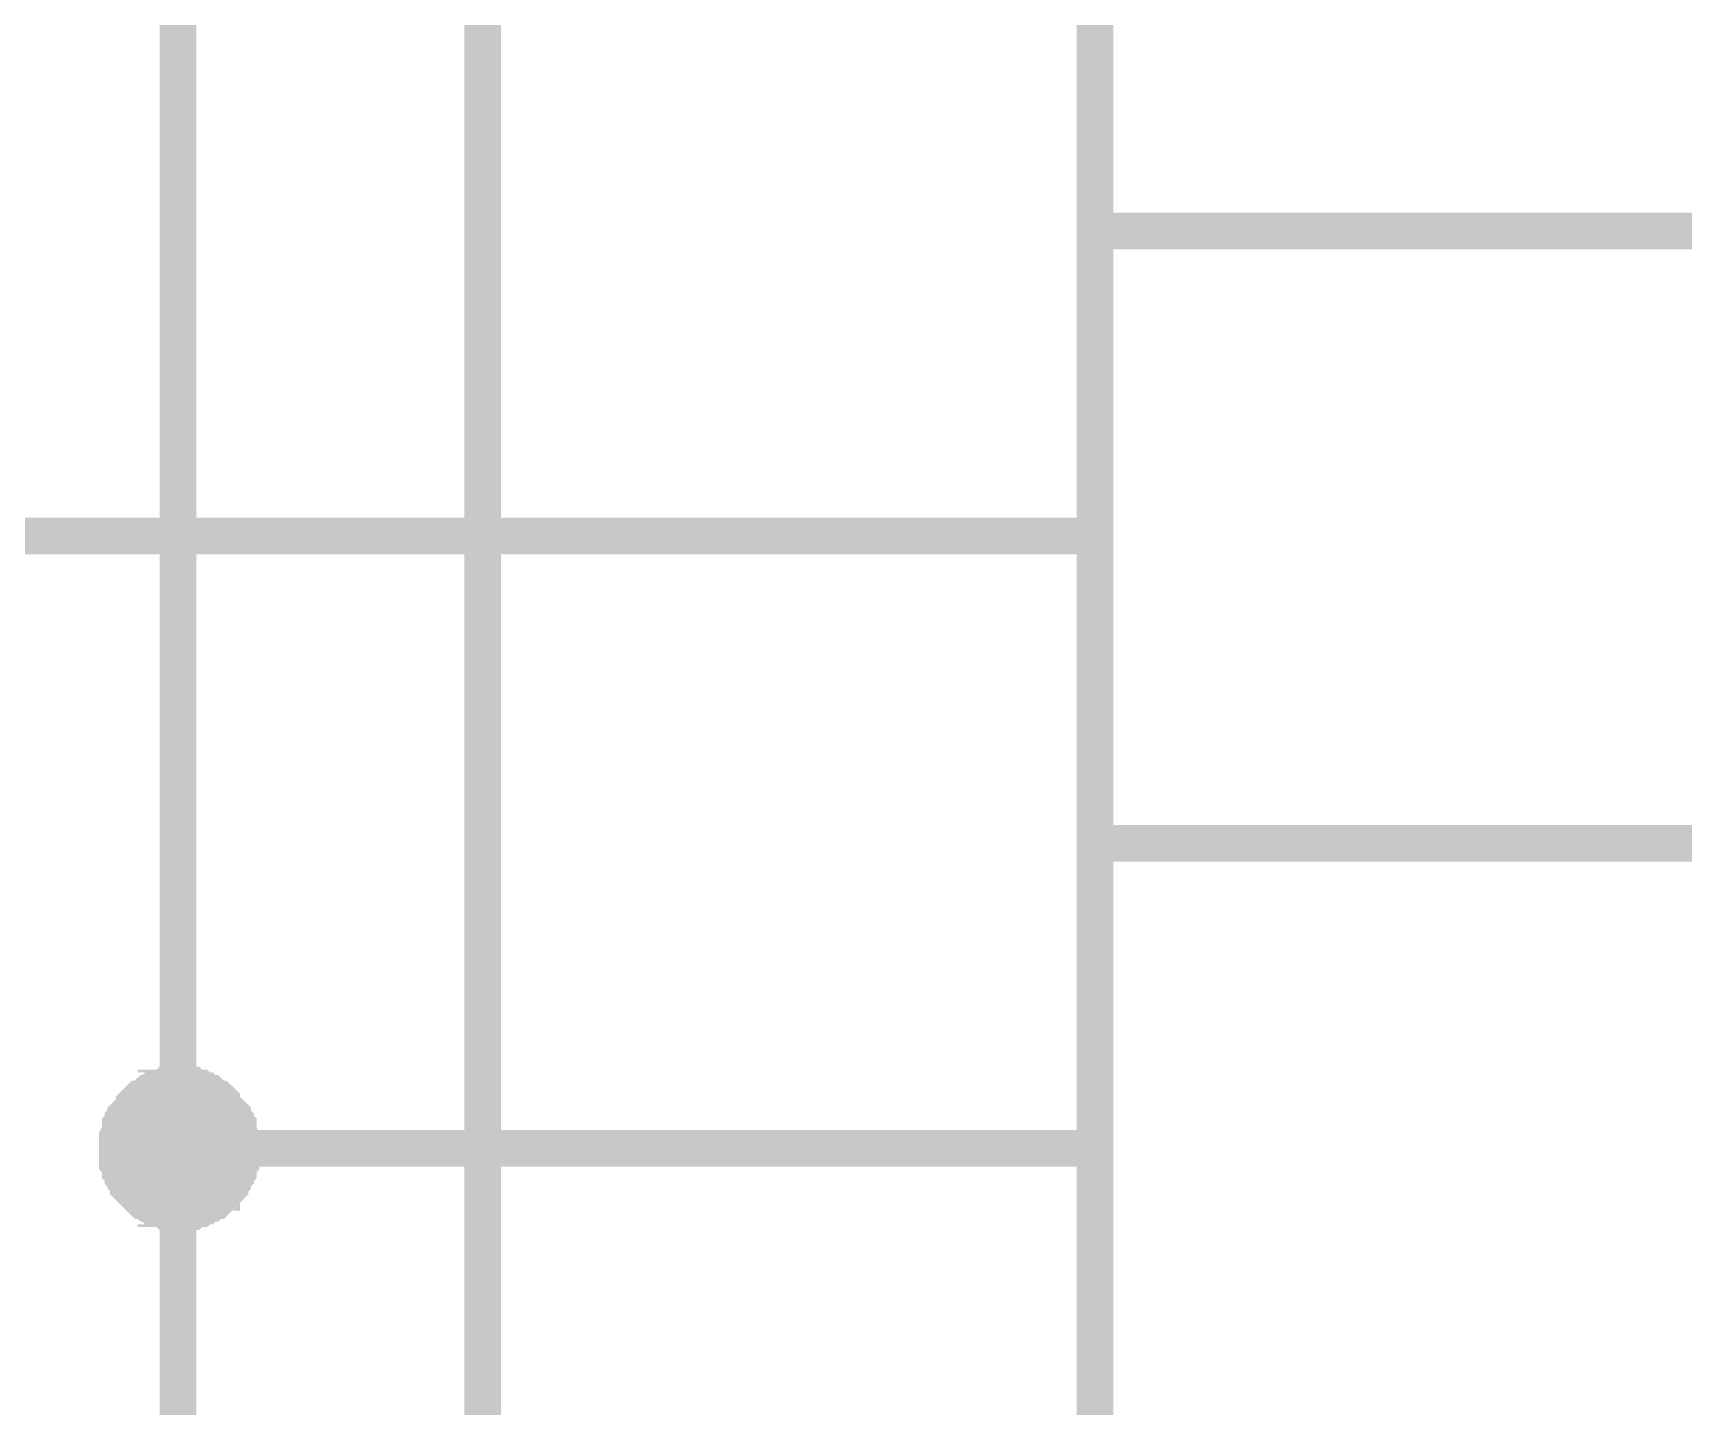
# Model space of a CAD drawing. Header units: millimetres. Extents: x 0 to 841, y 0 to 594.
# Drawn here: x 506.32 to 519.82, y 160.38 to 171.61 of the extents above; entities that cross this region are included whole.
import ezdxf

# ---------------------------------------------------------------- set-up
doc = ezdxf.new("R2010")
doc.units = ezdxf.units.MM
doc.layers.add('Sheet', color=255, linetype='Continuous')

msp = doc.modelspace()

# ---------------------------------------------------------------- linework, layer by layer
at = {"layer": 'Sheet', "const_width": 0.3}
msp.add_lwpolyline([(515.002, 239.999), (535.012, 239.999), (535.012, 114.991), (515.002, 114.991), (515.002, 239.999)], close=True, dxfattribs=at)
at = {"layer": 'Sheet'}
for points, const_width in [([(512.51, 177.495), (507.502, 177.495), (507.502, 162.492)], 0.3), ([(509.994, 172.486), (509.994, 157.484), (512.51, 157.484)], 0.3), ([(437.501, 169.993), (460.003, 169.993), (460.003, 167.5), (512.51, 167.5)], 0.3), ([(515.002, 169.993), (535.012, 169.993)], 0.3), ([(515.002, 167.5), (512.51, 167.5)], 0.3), ([(515.002, 164.985), (535.012, 164.985)], 0.3), ([(507.007, 162.492), (507.007, 162.515), (507.007, 162.537), (507.007, 162.559), (507.007, 162.582), (507.03, 162.627), (507.03, 162.649), (507.03, 162.672), (507.052, 162.694), (507.052, 162.717), (507.075, 162.739), (507.075, 162.762), (507.097, 162.784), (507.097, 162.784), (507.12, 162.806), (507.142, 162.829), (507.142, 162.851), (507.165, 162.874), (507.187, 162.896), (507.21, 162.896), (507.232, 162.919), (507.255, 162.941), (507.277, 162.941), (507.299, 162.964), (507.322, 162.964), (507.322, 162.986), (507.367, 162.986), (507.389, 162.986), (507.412, 163.009), (507.434, 163.009), (507.457, 163.009), (507.479, 163.009), (507.502, 163.009)], 0.3), ([(507.007, 162.492), (507.007, 162.515), (507.007, 162.537), (507.007, 162.559), (507.007, 162.582), (507.03, 162.627), (507.03, 162.649), (507.03, 162.672), (507.052, 162.694), (507.052, 162.717), (507.075, 162.739), (507.075, 162.762), (507.097, 162.784), (507.097, 162.784), (507.12, 162.806), (507.142, 162.829), (507.142, 162.851), (507.165, 162.874), (507.187, 162.896), (507.21, 162.896), (507.232, 162.919), (507.255, 162.941), (507.277, 162.941), (507.299, 162.964), (507.322, 162.964), (507.322, 162.986), (507.367, 162.986), (507.389, 162.986), (507.412, 163.009), (507.434, 163.009), (507.457, 163.009), (507.479, 163.009), (507.502, 163.009)], 0.3), ([(507.007, 162.492), (507.007, 162.515), (507.007, 162.537), (507.007, 162.559), (507.007, 162.582), (507.03, 162.627), (507.03, 162.649), (507.03, 162.672), (507.052, 162.694), (507.052, 162.717), (507.075, 162.739), (507.075, 162.762), (507.097, 162.784), (507.097, 162.784), (507.12, 162.806), (507.142, 162.829), (507.142, 162.851), (507.165, 162.874), (507.187, 162.896), (507.21, 162.896), (507.232, 162.919), (507.255, 162.941), (507.277, 162.941), (507.299, 162.964), (507.322, 162.964), (507.322, 162.986), (507.367, 162.986), (507.389, 162.986), (507.412, 163.009), (507.434, 163.009), (507.457, 163.009), (507.479, 163.009), (507.502, 163.009)], 0.3), ([(507.007, 162.492), (507.007, 162.515), (507.007, 162.537), (507.007, 162.559), (507.007, 162.582), (507.03, 162.627), (507.03, 162.649), (507.03, 162.672), (507.052, 162.694), (507.052, 162.717), (507.075, 162.739), (507.075, 162.762), (507.097, 162.784), (507.097, 162.784), (507.12, 162.806), (507.142, 162.829), (507.142, 162.851), (507.165, 162.874), (507.187, 162.896), (507.21, 162.896), (507.232, 162.919), (507.255, 162.941), (507.277, 162.941), (507.299, 162.964), (507.322, 162.964), (507.322, 162.986), (507.367, 162.986), (507.389, 162.986), (507.412, 163.009), (507.434, 163.009), (507.457, 163.009), (507.479, 163.009), (507.502, 163.009)], 0.3), ([(507.502, 163.009), (507.502, 163.009)], 0.3), ([(507.502, 163.009), (507.524, 163.009), (507.546, 163.009), (507.591, 163.009), (507.614, 163.009), (507.636, 162.986), (507.659, 162.986), (507.681, 162.986), (507.704, 162.964), (507.726, 162.964), (507.749, 162.941), (507.771, 162.941), (507.794, 162.919), (507.816, 162.896), (507.838, 162.896), (507.861, 162.874), (507.861, 162.851), (507.883, 162.829), (507.906, 162.806), (507.928, 162.784), (507.928, 162.784), (507.951, 162.762), (507.951, 162.739), (507.973, 162.717), (507.973, 162.694), (507.996, 162.672), (507.996, 162.649), (507.996, 162.627), (508.018, 162.582), (508.018, 162.559), (508.018, 162.537), (508.018, 162.515), (508.018, 162.492)], 0.3), ([(507.502, 163.009), (507.502, 163.009)], 0.3), ([(507.502, 163.009), (507.524, 163.009), (507.546, 163.009), (507.591, 163.009), (507.614, 163.009), (507.636, 162.986), (507.659, 162.986), (507.681, 162.986), (507.704, 162.964), (507.726, 162.964), (507.749, 162.941), (507.771, 162.941), (507.794, 162.919), (507.816, 162.896), (507.838, 162.896), (507.861, 162.874), (507.861, 162.851), (507.883, 162.829), (507.906, 162.806), (507.928, 162.784), (507.928, 162.784), (507.951, 162.762), (507.951, 162.739), (507.973, 162.717), (507.973, 162.694), (507.996, 162.672), (507.996, 162.649), (507.996, 162.627), (508.018, 162.582), (508.018, 162.559), (508.018, 162.537), (508.018, 162.515), (508.018, 162.492)], 0.3), ([(507.502, 163.009), (507.502, 163.009)], 0.3), ([(507.502, 163.009), (507.524, 163.009), (507.546, 163.009), (507.591, 163.009), (507.614, 163.009), (507.636, 162.986), (507.659, 162.986), (507.681, 162.986), (507.704, 162.964), (507.726, 162.964), (507.749, 162.941), (507.771, 162.941), (507.794, 162.919), (507.816, 162.896), (507.838, 162.896), (507.861, 162.874), (507.861, 162.851), (507.883, 162.829), (507.906, 162.806), (507.928, 162.784), (507.928, 162.784), (507.951, 162.762), (507.951, 162.739), (507.973, 162.717), (507.973, 162.694), (507.996, 162.672), (507.996, 162.649), (507.996, 162.627), (508.018, 162.582), (508.018, 162.559), (508.018, 162.537), (508.018, 162.515), (508.018, 162.492)], 0.3), ([(507.502, 163.009), (507.502, 163.009)], 0.3), ([(507.502, 163.009), (507.524, 163.009), (507.546, 163.009), (507.591, 163.009), (507.614, 163.009), (507.636, 162.986), (507.659, 162.986), (507.681, 162.986), (507.704, 162.964), (507.726, 162.964), (507.749, 162.941), (507.771, 162.941), (507.794, 162.919), (507.816, 162.896), (507.838, 162.896), (507.861, 162.874), (507.861, 162.851), (507.883, 162.829), (507.906, 162.806), (507.928, 162.784), (507.928, 162.784), (507.951, 162.762), (507.951, 162.739), (507.973, 162.717), (507.973, 162.694), (507.996, 162.672), (507.996, 162.649), (507.996, 162.627), (508.018, 162.582), (508.018, 162.559), (508.018, 162.537), (508.018, 162.515), (508.018, 162.492)], 0.3), ([(507.007, 162.492), (507.007, 162.515), (507.007, 162.537), (507.007, 162.559), (507.007, 162.582), (507.03, 162.627), (507.03, 162.649), (507.03, 162.672), (507.052, 162.694), (507.052, 162.717), (507.075, 162.739), (507.075, 162.762), (507.097, 162.784), (507.097, 162.784), (507.12, 162.806), (507.142, 162.829), (507.142, 162.851), (507.165, 162.874), (507.187, 162.896), (507.21, 162.896), (507.232, 162.919), (507.255, 162.941), (507.277, 162.941), (507.299, 162.964), (507.322, 162.964), (507.322, 162.986), (507.367, 162.986), (507.389, 162.986), (507.412, 163.009), (507.434, 163.009), (507.457, 163.009), (507.479, 163.009), (507.502, 163.009)], 0.0991), ([(507.007, 162.492), (507.007, 162.515), (507.007, 162.537), (507.007, 162.559), (507.007, 162.582), (507.03, 162.627), (507.03, 162.649), (507.03, 162.672), (507.052, 162.694), (507.052, 162.717), (507.075, 162.739), (507.075, 162.762), (507.097, 162.784), (507.097, 162.784), (507.12, 162.806), (507.142, 162.829), (507.142, 162.851), (507.165, 162.874), (507.187, 162.896), (507.21, 162.896), (507.232, 162.919), (507.255, 162.941), (507.277, 162.941), (507.299, 162.964), (507.322, 162.964), (507.322, 162.986), (507.367, 162.986), (507.389, 162.986), (507.412, 163.009), (507.434, 163.009), (507.457, 163.009), (507.479, 163.009), (507.502, 163.009)], 0.0991), ([(507.007, 162.492), (507.007, 162.515), (507.007, 162.537), (507.007, 162.559), (507.007, 162.582), (507.03, 162.627), (507.03, 162.649), (507.03, 162.672), (507.052, 162.694), (507.052, 162.717), (507.075, 162.739), (507.075, 162.762), (507.097, 162.784), (507.097, 162.784), (507.12, 162.806), (507.142, 162.829), (507.142, 162.851), (507.165, 162.874), (507.187, 162.896), (507.21, 162.896), (507.232, 162.919), (507.255, 162.941), (507.277, 162.941), (507.299, 162.964), (507.322, 162.964), (507.322, 162.986), (507.367, 162.986), (507.389, 162.986), (507.412, 163.009), (507.434, 163.009), (507.457, 163.009), (507.479, 163.009), (507.502, 163.009)], 0.0991), ([(507.007, 162.492), (507.007, 162.515), (507.007, 162.537), (507.007, 162.559), (507.007, 162.582), (507.03, 162.627), (507.03, 162.649), (507.03, 162.672), (507.052, 162.694), (507.052, 162.717), (507.075, 162.739), (507.075, 162.762), (507.097, 162.784), (507.097, 162.784), (507.12, 162.806), (507.142, 162.829), (507.142, 162.851), (507.165, 162.874), (507.187, 162.896), (507.21, 162.896), (507.232, 162.919), (507.255, 162.941), (507.277, 162.941), (507.299, 162.964), (507.322, 162.964), (507.322, 162.986), (507.367, 162.986), (507.389, 162.986), (507.412, 163.009), (507.434, 163.009), (507.457, 163.009), (507.479, 163.009), (507.502, 163.009)], 0.0991), ([(507.502, 163.009), (507.502, 163.009)], 0.0991), ([(507.502, 163.009), (507.524, 163.009), (507.546, 163.009), (507.591, 163.009), (507.614, 163.009), (507.636, 162.986), (507.659, 162.986), (507.681, 162.986), (507.704, 162.964), (507.726, 162.964), (507.749, 162.941), (507.771, 162.941), (507.794, 162.919), (507.816, 162.896), (507.838, 162.896), (507.861, 162.874), (507.861, 162.851), (507.883, 162.829), (507.906, 162.806), (507.928, 162.784), (507.928, 162.784), (507.951, 162.762), (507.951, 162.739), (507.973, 162.717), (507.973, 162.694), (507.996, 162.672), (507.996, 162.649), (507.996, 162.627), (508.018, 162.582), (508.018, 162.559), (508.018, 162.537), (508.018, 162.515), (508.018, 162.492)], 0.0991), ([(507.502, 163.009), (507.502, 163.009)], 0.0991), ([(507.502, 163.009), (507.524, 163.009), (507.546, 163.009), (507.591, 163.009), (507.614, 163.009), (507.636, 162.986), (507.659, 162.986), (507.681, 162.986), (507.704, 162.964), (507.726, 162.964), (507.749, 162.941), (507.771, 162.941), (507.794, 162.919), (507.816, 162.896), (507.838, 162.896), (507.861, 162.874), (507.861, 162.851), (507.883, 162.829), (507.906, 162.806), (507.928, 162.784), (507.928, 162.784), (507.951, 162.762), (507.951, 162.739), (507.973, 162.717), (507.973, 162.694), (507.996, 162.672), (507.996, 162.649), (507.996, 162.627), (508.018, 162.582), (508.018, 162.559), (508.018, 162.537), (508.018, 162.515), (508.018, 162.492)], 0.0991), ([(507.502, 163.009), (507.502, 163.009)], 0.0991), ([(507.502, 163.009), (507.524, 163.009), (507.546, 163.009), (507.591, 163.009), (507.614, 163.009), (507.636, 162.986), (507.659, 162.986), (507.681, 162.986), (507.704, 162.964), (507.726, 162.964), (507.749, 162.941), (507.771, 162.941), (507.794, 162.919), (507.816, 162.896), (507.838, 162.896), (507.861, 162.874), (507.861, 162.851), (507.883, 162.829), (507.906, 162.806), (507.928, 162.784), (507.928, 162.784), (507.951, 162.762), (507.951, 162.739), (507.973, 162.717), (507.973, 162.694), (507.996, 162.672), (507.996, 162.649), (507.996, 162.627), (508.018, 162.582), (508.018, 162.559), (508.018, 162.537), (508.018, 162.515), (508.018, 162.492)], 0.0991), ([(507.502, 163.009), (507.502, 163.009)], 0.0991), ([(507.502, 163.009), (507.524, 163.009), (507.546, 163.009), (507.591, 163.009), (507.614, 163.009), (507.636, 162.986), (507.659, 162.986), (507.681, 162.986), (507.704, 162.964), (507.726, 162.964), (507.749, 162.941), (507.771, 162.941), (507.794, 162.919), (507.816, 162.896), (507.838, 162.896), (507.861, 162.874), (507.861, 162.851), (507.883, 162.829), (507.906, 162.806), (507.928, 162.784), (507.928, 162.784), (507.951, 162.762), (507.951, 162.739), (507.973, 162.717), (507.973, 162.694), (507.996, 162.672), (507.996, 162.649), (507.996, 162.627), (508.018, 162.582), (508.018, 162.559), (508.018, 162.537), (508.018, 162.515), (508.018, 162.492)], 0.0991), ([(507.502, 161.975), (507.479, 161.975), (507.457, 161.975), (507.434, 161.975), (507.412, 161.975), (507.389, 161.998), (507.367, 161.998), (507.322, 161.998), (507.322, 162.02), (507.299, 162.02), (507.277, 162.043), (507.255, 162.043), (507.232, 162.065), (507.21, 162.065), (507.187, 162.088), (507.165, 162.11), (507.142, 162.133), (507.142, 162.133), (507.12, 162.155), (507.097, 162.178), (507.097, 162.2), (507.075, 162.223), (507.075, 162.245), (507.052, 162.267), (507.052, 162.29), (507.03, 162.312), (507.03, 162.335), (507.03, 162.357), (507.007, 162.38), (507.007, 162.402), (507.007, 162.447), (507.007, 162.47), (507.007, 162.492)], 0.3), ([(507.007, 162.492), (507.007, 162.492)], 0.3), ([(507.502, 161.975), (507.479, 161.975), (507.457, 161.975), (507.434, 161.975), (507.412, 161.975), (507.389, 161.998), (507.367, 161.998), (507.322, 161.998), (507.322, 162.02), (507.299, 162.02), (507.277, 162.043), (507.255, 162.043), (507.232, 162.065), (507.21, 162.065), (507.187, 162.088), (507.165, 162.11), (507.142, 162.133), (507.142, 162.133), (507.12, 162.155), (507.097, 162.178), (507.097, 162.2), (507.075, 162.223), (507.075, 162.245), (507.052, 162.267), (507.052, 162.29), (507.03, 162.312), (507.03, 162.335), (507.03, 162.357), (507.007, 162.38), (507.007, 162.402), (507.007, 162.447), (507.007, 162.47), (507.007, 162.492)], 0.3), ([(507.007, 162.492), (507.007, 162.492)], 0.3), ([(507.502, 161.975), (507.479, 161.975), (507.457, 161.975), (507.434, 161.975), (507.412, 161.975), (507.389, 161.998), (507.367, 161.998), (507.322, 161.998), (507.322, 162.02), (507.299, 162.02), (507.277, 162.043), (507.255, 162.043), (507.232, 162.065), (507.21, 162.065), (507.187, 162.088), (507.165, 162.11), (507.142, 162.133), (507.142, 162.133), (507.12, 162.155), (507.097, 162.178), (507.097, 162.2), (507.075, 162.223), (507.075, 162.245), (507.052, 162.267), (507.052, 162.29), (507.03, 162.312), (507.03, 162.335), (507.03, 162.357), (507.007, 162.38), (507.007, 162.402), (507.007, 162.447), (507.007, 162.47), (507.007, 162.492)], 0.3), ([(507.007, 162.492), (507.007, 162.492)], 0.3), ([(507.502, 161.975), (507.479, 161.975), (507.457, 161.975), (507.434, 161.975), (507.412, 161.975), (507.389, 161.998), (507.367, 161.998), (507.322, 161.998), (507.322, 162.02), (507.299, 162.02), (507.277, 162.043), (507.255, 162.043), (507.232, 162.065), (507.21, 162.065), (507.187, 162.088), (507.165, 162.11), (507.142, 162.133), (507.142, 162.133), (507.12, 162.155), (507.097, 162.178), (507.097, 162.2), (507.075, 162.223), (507.075, 162.245), (507.052, 162.267), (507.052, 162.29), (507.03, 162.312), (507.03, 162.335), (507.03, 162.357), (507.007, 162.38), (507.007, 162.402), (507.007, 162.447), (507.007, 162.47), (507.007, 162.492)], 0.3), ([(507.007, 162.492), (507.007, 162.492)], 0.3), ([(512.51, 162.492), (507.502, 162.492), (507.502, 147.489)], 0.3), ([(508.018, 162.492), (508.018, 162.47), (508.018, 162.447), (508.018, 162.402), (508.018, 162.38), (507.996, 162.357), (507.996, 162.335), (507.996, 162.312), (507.973, 162.29), (507.973, 162.267), (507.951, 162.245), (507.951, 162.223), (507.928, 162.2), (507.928, 162.178), (507.906, 162.155), (507.883, 162.133), (507.861, 162.133), (507.861, 162.11), (507.838, 162.088), (507.816, 162.065), (507.794, 162.065), (507.771, 162.043), (507.749, 162.043), (507.726, 162.02), (507.704, 162.02), (507.681, 161.998), (507.659, 161.998), (507.636, 161.998), (507.614, 161.975), (507.591, 161.975), (507.546, 161.975), (507.524, 161.975), (507.502, 161.975)], 0.3), ([(508.018, 162.492), (508.018, 162.47), (508.018, 162.447), (508.018, 162.402), (508.018, 162.38), (507.996, 162.357), (507.996, 162.335), (507.996, 162.312), (507.973, 162.29), (507.973, 162.267), (507.951, 162.245), (507.951, 162.223), (507.928, 162.2), (507.928, 162.178), (507.906, 162.155), (507.883, 162.133), (507.861, 162.133), (507.861, 162.11), (507.838, 162.088), (507.816, 162.065), (507.794, 162.065), (507.771, 162.043), (507.749, 162.043), (507.726, 162.02), (507.704, 162.02), (507.681, 161.998), (507.659, 161.998), (507.636, 161.998), (507.614, 161.975), (507.591, 161.975), (507.546, 161.975), (507.524, 161.975), (507.502, 161.975)], 0.3), ([(508.018, 162.492), (508.018, 162.47), (508.018, 162.447), (508.018, 162.402), (508.018, 162.38), (507.996, 162.357), (507.996, 162.335), (507.996, 162.312), (507.973, 162.29), (507.973, 162.267), (507.951, 162.245), (507.951, 162.223), (507.928, 162.2), (507.928, 162.178), (507.906, 162.155), (507.883, 162.133), (507.861, 162.133), (507.861, 162.11), (507.838, 162.088), (507.816, 162.065), (507.794, 162.065), (507.771, 162.043), (507.749, 162.043), (507.726, 162.02), (507.704, 162.02), (507.681, 161.998), (507.659, 161.998), (507.636, 161.998), (507.614, 161.975), (507.591, 161.975), (507.546, 161.975), (507.524, 161.975), (507.502, 161.975)], 0.3), ([(508.018, 162.492), (508.018, 162.47), (508.018, 162.447), (508.018, 162.402), (508.018, 162.38), (507.996, 162.357), (507.996, 162.335), (507.996, 162.312), (507.973, 162.29), (507.973, 162.267), (507.951, 162.245), (507.951, 162.223), (507.928, 162.2), (507.928, 162.178), (507.906, 162.155), (507.883, 162.133), (507.861, 162.133), (507.861, 162.11), (507.838, 162.088), (507.816, 162.065), (507.794, 162.065), (507.771, 162.043), (507.749, 162.043), (507.726, 162.02), (507.704, 162.02), (507.681, 161.998), (507.659, 161.998), (507.636, 161.998), (507.614, 161.975), (507.591, 161.975), (507.546, 161.975), (507.524, 161.975), (507.502, 161.975)], 0.3), ([(508.018, 162.492), (508.018, 162.492), (508.018, 162.492), (508.018, 162.492), (508.018, 162.492), (508.018, 162.492), (508.018, 162.492), (508.018, 162.492), (508.018, 162.492), (508.018, 162.492), (508.018, 162.492), (508.018, 162.492), (508.018, 162.492), (508.018, 162.492), (508.018, 162.492), (508.018, 162.492), (508.018, 162.492), (508.018, 162.492), (508.018, 162.492), (508.018, 162.492), (508.018, 162.492), (508.018, 162.492), (508.018, 162.492), (508.018, 162.492), (508.018, 162.492), (508.018, 162.492), (508.018, 162.492), (508.018, 162.492), (508.018, 162.492), (508.018, 162.492), (508.018, 162.492), (508.018, 162.492), (508.018, 162.492)], 0.3), ([(508.018, 162.492), (508.018, 162.492)], 0.3), ([(508.018, 162.492), (508.018, 162.492), (508.018, 162.492), (508.018, 162.492), (508.018, 162.492), (508.018, 162.492), (508.018, 162.492), (508.018, 162.492), (508.018, 162.492), (508.018, 162.492), (508.018, 162.492), (508.018, 162.492), (508.018, 162.492), (508.018, 162.492), (508.018, 162.492), (508.018, 162.492), (508.018, 162.492), (508.018, 162.492), (508.018, 162.492), (508.018, 162.492), (508.018, 162.492), (508.018, 162.492), (508.018, 162.492), (508.018, 162.492), (508.018, 162.492), (508.018, 162.492), (508.018, 162.492), (508.018, 162.492), (508.018, 162.492), (508.018, 162.492), (508.018, 162.492), (508.018, 162.492), (508.018, 162.492)], 0.3), ([(508.018, 162.492), (508.018, 162.492)], 0.3), ([(508.018, 162.492), (508.018, 162.492), (508.018, 162.492), (508.018, 162.492), (508.018, 162.492), (508.018, 162.492), (508.018, 162.492), (508.018, 162.492), (508.018, 162.492), (508.018, 162.492), (508.018, 162.492), (508.018, 162.492), (508.018, 162.492), (508.018, 162.492), (508.018, 162.492), (508.018, 162.492), (508.018, 162.492), (508.018, 162.492), (508.018, 162.492), (508.018, 162.492), (508.018, 162.492), (508.018, 162.492), (508.018, 162.492), (508.018, 162.492), (508.018, 162.492), (508.018, 162.492), (508.018, 162.492), (508.018, 162.492), (508.018, 162.492), (508.018, 162.492), (508.018, 162.492), (508.018, 162.492), (508.018, 162.492)], 0.3), ([(508.018, 162.492), (508.018, 162.492)], 0.3), ([(508.018, 162.492), (508.018, 162.492), (508.018, 162.492), (508.018, 162.492), (508.018, 162.492), (508.018, 162.492), (508.018, 162.492), (508.018, 162.492), (508.018, 162.492), (508.018, 162.492), (508.018, 162.492), (508.018, 162.492), (508.018, 162.492), (508.018, 162.492), (508.018, 162.492), (508.018, 162.492), (508.018, 162.492), (508.018, 162.492), (508.018, 162.492), (508.018, 162.492), (508.018, 162.492), (508.018, 162.492), (508.018, 162.492), (508.018, 162.492), (508.018, 162.492), (508.018, 162.492), (508.018, 162.492), (508.018, 162.492), (508.018, 162.492), (508.018, 162.492), (508.018, 162.492), (508.018, 162.492), (508.018, 162.492)], 0.3), ([(508.018, 162.492), (508.018, 162.492)], 0.3), ([(515.002, 162.492), (512.51, 162.492)], 0.3), ([(507.502, 161.975), (507.479, 161.975), (507.457, 161.975), (507.434, 161.975), (507.412, 161.975), (507.389, 161.998), (507.367, 161.998), (507.322, 161.998), (507.322, 162.02), (507.299, 162.02), (507.277, 162.043), (507.255, 162.043), (507.232, 162.065), (507.21, 162.065), (507.187, 162.088), (507.165, 162.11), (507.142, 162.133), (507.142, 162.133), (507.12, 162.155), (507.097, 162.178), (507.097, 162.2), (507.075, 162.223), (507.075, 162.245), (507.052, 162.267), (507.052, 162.29), (507.03, 162.312), (507.03, 162.335), (507.03, 162.357), (507.007, 162.38), (507.007, 162.402), (507.007, 162.447), (507.007, 162.47), (507.007, 162.492)], 0.0991), ([(507.007, 162.492), (507.007, 162.492)], 0.0991), ([(507.502, 161.975), (507.479, 161.975), (507.457, 161.975), (507.434, 161.975), (507.412, 161.975), (507.389, 161.998), (507.367, 161.998), (507.322, 161.998), (507.322, 162.02), (507.299, 162.02), (507.277, 162.043), (507.255, 162.043), (507.232, 162.065), (507.21, 162.065), (507.187, 162.088), (507.165, 162.11), (507.142, 162.133), (507.142, 162.133), (507.12, 162.155), (507.097, 162.178), (507.097, 162.2), (507.075, 162.223), (507.075, 162.245), (507.052, 162.267), (507.052, 162.29), (507.03, 162.312), (507.03, 162.335), (507.03, 162.357), (507.007, 162.38), (507.007, 162.402), (507.007, 162.447), (507.007, 162.47), (507.007, 162.492)], 0.0991), ([(507.007, 162.492), (507.007, 162.492)], 0.0991), ([(507.502, 161.975), (507.479, 161.975), (507.457, 161.975), (507.434, 161.975), (507.412, 161.975), (507.389, 161.998), (507.367, 161.998), (507.322, 161.998), (507.322, 162.02), (507.299, 162.02), (507.277, 162.043), (507.255, 162.043), (507.232, 162.065), (507.21, 162.065), (507.187, 162.088), (507.165, 162.11), (507.142, 162.133), (507.142, 162.133), (507.12, 162.155), (507.097, 162.178), (507.097, 162.2), (507.075, 162.223), (507.075, 162.245), (507.052, 162.267), (507.052, 162.29), (507.03, 162.312), (507.03, 162.335), (507.03, 162.357), (507.007, 162.38), (507.007, 162.402), (507.007, 162.447), (507.007, 162.47), (507.007, 162.492)], 0.0991), ([(507.007, 162.492), (507.007, 162.492)], 0.0991), ([(507.502, 161.975), (507.479, 161.975), (507.457, 161.975), (507.434, 161.975), (507.412, 161.975), (507.389, 161.998), (507.367, 161.998), (507.322, 161.998), (507.322, 162.02), (507.299, 162.02), (507.277, 162.043), (507.255, 162.043), (507.232, 162.065), (507.21, 162.065), (507.187, 162.088), (507.165, 162.11), (507.142, 162.133), (507.142, 162.133), (507.12, 162.155), (507.097, 162.178), (507.097, 162.2), (507.075, 162.223), (507.075, 162.245), (507.052, 162.267), (507.052, 162.29), (507.03, 162.312), (507.03, 162.335), (507.03, 162.357), (507.007, 162.38), (507.007, 162.402), (507.007, 162.447), (507.007, 162.47), (507.007, 162.492)], 0.0991), ([(507.007, 162.492), (507.007, 162.492)], 0.0991), ([(508.018, 162.492), (508.018, 162.47), (508.018, 162.447), (508.018, 162.402), (508.018, 162.38), (507.996, 162.357), (507.996, 162.335), (507.996, 162.312), (507.973, 162.29), (507.973, 162.267), (507.951, 162.245), (507.951, 162.223), (507.928, 162.2), (507.928, 162.178), (507.906, 162.155), (507.883, 162.133), (507.861, 162.133), (507.861, 162.11), (507.838, 162.088), (507.816, 162.065), (507.794, 162.065), (507.771, 162.043), (507.749, 162.043), (507.726, 162.02), (507.704, 162.02), (507.681, 161.998), (507.659, 161.998), (507.636, 161.998), (507.614, 161.975), (507.591, 161.975), (507.546, 161.975), (507.524, 161.975), (507.502, 161.975)], 0.0991), ([(508.018, 162.492), (508.018, 162.47), (508.018, 162.447), (508.018, 162.402), (508.018, 162.38), (507.996, 162.357), (507.996, 162.335), (507.996, 162.312), (507.973, 162.29), (507.973, 162.267), (507.951, 162.245), (507.951, 162.223), (507.928, 162.2), (507.928, 162.178), (507.906, 162.155), (507.883, 162.133), (507.861, 162.133), (507.861, 162.11), (507.838, 162.088), (507.816, 162.065), (507.794, 162.065), (507.771, 162.043), (507.749, 162.043), (507.726, 162.02), (507.704, 162.02), (507.681, 161.998), (507.659, 161.998), (507.636, 161.998), (507.614, 161.975), (507.591, 161.975), (507.546, 161.975), (507.524, 161.975), (507.502, 161.975)], 0.0991), ([(508.018, 162.492), (508.018, 162.47), (508.018, 162.447), (508.018, 162.402), (508.018, 162.38), (507.996, 162.357), (507.996, 162.335), (507.996, 162.312), (507.973, 162.29), (507.973, 162.267), (507.951, 162.245), (507.951, 162.223), (507.928, 162.2), (507.928, 162.178), (507.906, 162.155), (507.883, 162.133), (507.861, 162.133), (507.861, 162.11), (507.838, 162.088), (507.816, 162.065), (507.794, 162.065), (507.771, 162.043), (507.749, 162.043), (507.726, 162.02), (507.704, 162.02), (507.681, 161.998), (507.659, 161.998), (507.636, 161.998), (507.614, 161.975), (507.591, 161.975), (507.546, 161.975), (507.524, 161.975), (507.502, 161.975)], 0.0991), ([(508.018, 162.492), (508.018, 162.47), (508.018, 162.447), (508.018, 162.402), (508.018, 162.38), (507.996, 162.357), (507.996, 162.335), (507.996, 162.312), (507.973, 162.29), (507.973, 162.267), (507.951, 162.245), (507.951, 162.223), (507.928, 162.2), (507.928, 162.178), (507.906, 162.155), (507.883, 162.133), (507.861, 162.133), (507.861, 162.11), (507.838, 162.088), (507.816, 162.065), (507.794, 162.065), (507.771, 162.043), (507.749, 162.043), (507.726, 162.02), (507.704, 162.02), (507.681, 161.998), (507.659, 161.998), (507.636, 161.998), (507.614, 161.975), (507.591, 161.975), (507.546, 161.975), (507.524, 161.975), (507.502, 161.975)], 0.0991), ([(508.018, 162.492), (508.018, 162.492), (508.018, 162.492), (508.018, 162.492), (508.018, 162.492), (508.018, 162.492), (508.018, 162.492), (508.018, 162.492), (508.018, 162.492), (508.018, 162.492), (508.018, 162.492), (508.018, 162.492), (508.018, 162.492), (508.018, 162.492), (508.018, 162.492), (508.018, 162.492), (508.018, 162.492), (508.018, 162.492), (508.018, 162.492), (508.018, 162.492), (508.018, 162.492), (508.018, 162.492), (508.018, 162.492), (508.018, 162.492), (508.018, 162.492), (508.018, 162.492), (508.018, 162.492), (508.018, 162.492), (508.018, 162.492), (508.018, 162.492), (508.018, 162.492), (508.018, 162.492), (508.018, 162.492)], 0.0991), ([(508.018, 162.492), (508.018, 162.492)], 0.0991), ([(508.018, 162.492), (508.018, 162.492), (508.018, 162.492), (508.018, 162.492), (508.018, 162.492), (508.018, 162.492), (508.018, 162.492), (508.018, 162.492), (508.018, 162.492), (508.018, 162.492), (508.018, 162.492), (508.018, 162.492), (508.018, 162.492), (508.018, 162.492), (508.018, 162.492), (508.018, 162.492), (508.018, 162.492), (508.018, 162.492), (508.018, 162.492), (508.018, 162.492), (508.018, 162.492), (508.018, 162.492), (508.018, 162.492), (508.018, 162.492), (508.018, 162.492), (508.018, 162.492), (508.018, 162.492), (508.018, 162.492), (508.018, 162.492), (508.018, 162.492), (508.018, 162.492), (508.018, 162.492), (508.018, 162.492)], 0.0991), ([(508.018, 162.492), (508.018, 162.492)], 0.0991), ([(508.018, 162.492), (508.018, 162.492), (508.018, 162.492), (508.018, 162.492), (508.018, 162.492), (508.018, 162.492), (508.018, 162.492), (508.018, 162.492), (508.018, 162.492), (508.018, 162.492), (508.018, 162.492), (508.018, 162.492), (508.018, 162.492), (508.018, 162.492), (508.018, 162.492), (508.018, 162.492), (508.018, 162.492), (508.018, 162.492), (508.018, 162.492), (508.018, 162.492), (508.018, 162.492), (508.018, 162.492), (508.018, 162.492), (508.018, 162.492), (508.018, 162.492), (508.018, 162.492), (508.018, 162.492), (508.018, 162.492), (508.018, 162.492), (508.018, 162.492), (508.018, 162.492), (508.018, 162.492), (508.018, 162.492)], 0.0991), ([(508.018, 162.492), (508.018, 162.492)], 0.0991), ([(508.018, 162.492), (508.018, 162.492), (508.018, 162.492), (508.018, 162.492), (508.018, 162.492), (508.018, 162.492), (508.018, 162.492), (508.018, 162.492), (508.018, 162.492), (508.018, 162.492), (508.018, 162.492), (508.018, 162.492), (508.018, 162.492), (508.018, 162.492), (508.018, 162.492), (508.018, 162.492), (508.018, 162.492), (508.018, 162.492), (508.018, 162.492), (508.018, 162.492), (508.018, 162.492), (508.018, 162.492), (508.018, 162.492), (508.018, 162.492), (508.018, 162.492), (508.018, 162.492), (508.018, 162.492), (508.018, 162.492), (508.018, 162.492), (508.018, 162.492), (508.018, 162.492), (508.018, 162.492), (508.018, 162.492)], 0.0991), ([(508.018, 162.492), (508.018, 162.492)], 0.0991)]:
    msp.add_lwpolyline(points, dxfattribs=dict(at, const_width=const_width))
at = {"layer": 'Sheet', "const_width": 0.508}
msp.add_lwpolyline([(507.246, 162.5, 1), (507.754, 162.5, 1)], format="xyb", close=True, dxfattribs=at)

doc.saveas('drawing.dxf')
